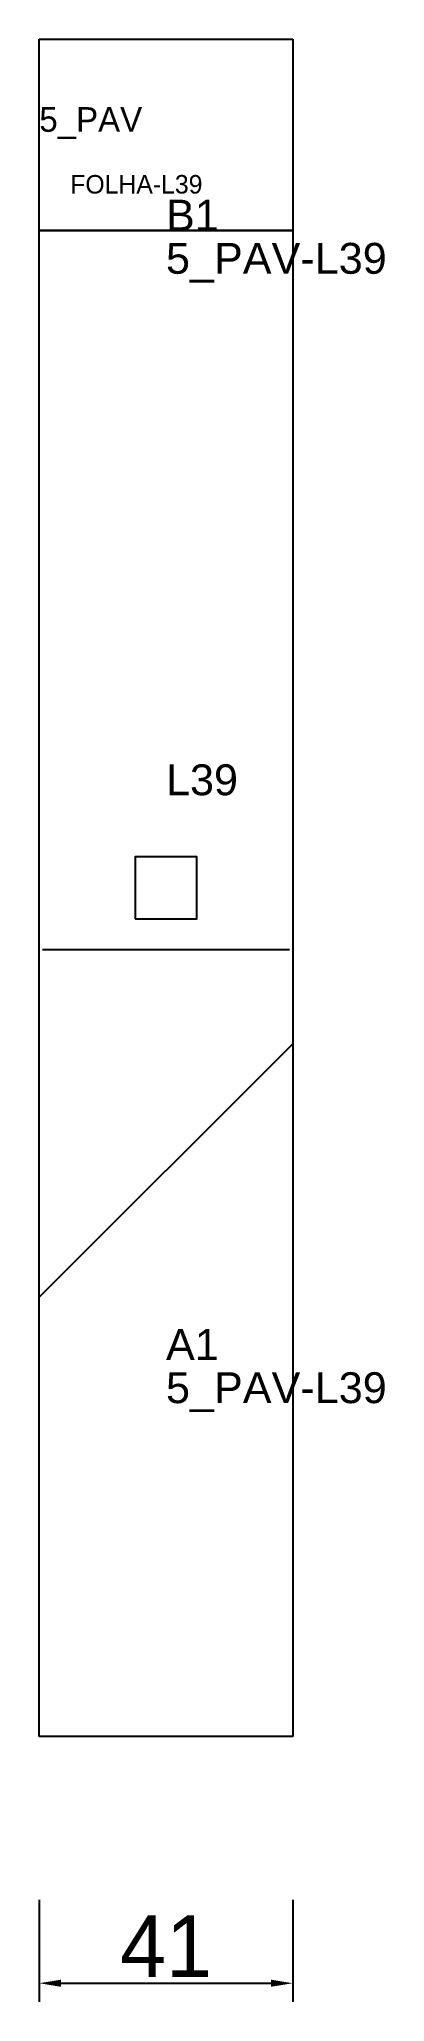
# Model space of a CAD drawing. Header units: metres. Extents: x 222 to 278, y -117 to 202.
import ezdxf

# ---------------------------------------------------------------- set-up
doc = ezdxf.new("R2010")
doc.units = ezdxf.units.M
for name, color, linetype in [('3', 3, 'CONTINUOUS'), ('AUX00', 7, 'CONTINUOUS'), ('COTA', 241, 'CONTINUOUS'), ('FOLHA', 255, 'CONTINUOUS'), ('Hachura', 251, 'CONTINUOUS'), ('NOMENCLATURA', 7, 'CONTINUOUS'), ('Nível', 160, 'CONTINUOUS'), ('Painéis', 200, 'CONTINUOUS'), ('Pilares', 5, 'CONTINUOUS'), ('SARR_2.2x7', 40, 'CONTINUOUS')]:
    doc.layers.add(name, color=color, linetype=linetype)
doc.styles.add('ARIAL', font='Arial.ttf')
doc.styles.add('STR_STANDARD', font='arial.ttf')
doc.dimstyles.new('EZ DXF', dxfattribs={"dimtxt": 10, "dimasz": 3.5, "dimexe": 3, "dimexo": 1.5, "dimgap": 1, "dimtad": 1, "dimdec": 1, "dimdsep": 46, "dimcen": 2.5, "dimazin": 3, "dimtfac": 1, "dimtmove": 0, "dimatfit": 3})

msp = doc.modelspace()

# ---------------------------------------------------------------- hatches: boundary and pattern name
at = {"layer": 'Hachura'}
h = msp.add_hatch(dxfattribs=at)
h.set_pattern_fill('ANSI31', scale=50)
h.paths.add_polyline_path([(222.2, 201.5), (263.2, 201.5), (263.2, -73.5), (222.2, -73.5)])
h = msp.add_hatch(dxfattribs=at)
h.set_pattern_fill('ANSI31', scale=50)
h.paths.add_polyline_path([(222.2, 201.5), (263.2, 201.5), (263.2, -73.5), (222.2, -73.5)])

# ---------------------------------------------------------------- linework, layer by layer
at = {"layer": '3'}
msp.add_lwpolyline([(222.2, 170.5), (263.2, 170.5)], close=True, dxfattribs=at)
msp.add_lwpolyline([(222.2, 170.5), (263.2, 170.5)], close=True, dxfattribs=at)
at = {"layer": 'Painéis', "color": 200}
for p, q in [((222.2, 201.5), (263.2, 201.5)), ((222.2, -73.5), (222.2, 201.5)), ((222.2, 201.5), (263.2, 201.5)), ((222.2, -73.5), (222.2, 201.5)), ((263.2, 201.5), (263.2, -73.5)), ((263.2, 201.5), (263.2, -73.5)), ((263.2, -73.5), (222.2, -73.5)), ((263.2, -73.5), (222.2, -73.5))]:
    msp.add_line(p, q, dxfattribs=at)
at = {"layer": 'Pilares'}
msp.add_lwpolyline([(237.7, 59), (247.7, 59), (247.7, 69), (237.7, 69)], close=True, dxfattribs=at)
msp.add_lwpolyline([(237.7, 59), (247.7, 59), (247.7, 69), (237.7, 69)], close=True, dxfattribs=at)
at = {"layer": 'SARR_2.2x7'}
msp.add_line((222.7, 54), (262.7, 54), dxfattribs=at)
msp.add_line((222.7, 54), (262.7, 54), dxfattribs=at)

# ---------------------------------------------------------------- texts
at = {"layer": '3', "style": 'STR_STANDARD'}
for s, p in [('B1', (242.7, 170.5)), ('B1', (242.7, 170.5)), ('A1', (242.7, -12.5)), ('A1', (242.7, -12.5))]:
    msp.add_text(s, height=5, dxfattribs=at).set_placement(p)
at = {"layer": 'AUX00', "style": 'STR_STANDARD'}
for p in [(242.7, 163.5), (242.7, 163.5), (242.7, -19.5), (242.7, -19.5)]:
    msp.add_text('5_PAV-L39', height=5, dxfattribs=at).set_placement(p)
at = {"layer": 'FOLHA'}
msp.add_text('FOLHA-L39', height=3, dxfattribs=at).set_placement((227.2, 176.5))
msp.add_text('FOLHA-L39', height=3, dxfattribs=at).set_placement((227.2, 176.5))
at = {"layer": 'NOMENCLATURA', "insert": (242.7, 84), "char_height": 5, "attachment_point": 1, "style": 'ARIAL'}
msp.add_mtext('L39', dxfattribs=at)
msp.add_mtext('L39', dxfattribs=at)
at = {"layer": 'Nível'}
msp.add_text('5_PAV', height=4, dxfattribs=at).set_placement((222.2, 186.5))
msp.add_text('5_PAV', height=4, dxfattribs=at).set_placement((222.2, 186.5))

# ---------------------------------------------------------------- dimensions: what is measured, and where the dimension line sits
at = {"layer": 'COTA'}
msp.add_linear_dim(base=(222.2, -113.5), p1=(222.2, -98.5), p2=(263.2, -98.5), dimstyle='EZ DXF', dxfattribs=at).render()
msp.add_linear_dim(base=(222.2, -113.5), p1=(222.2, -98.5), p2=(263.2, -98.5), dimstyle='EZ DXF', dxfattribs=at).render()

doc.saveas('drawing.dxf')
